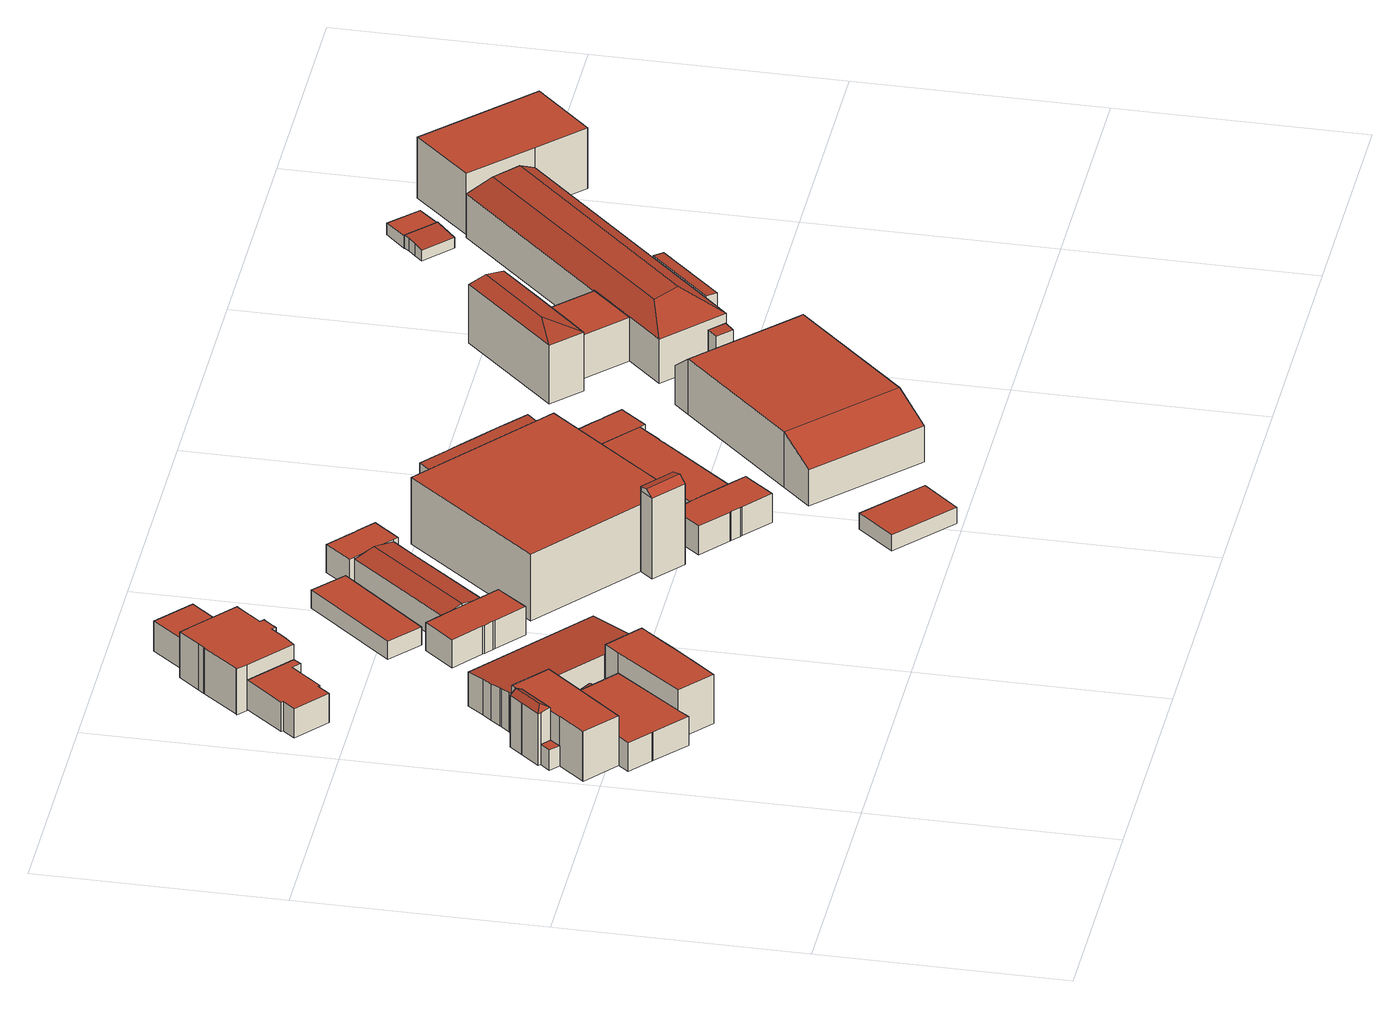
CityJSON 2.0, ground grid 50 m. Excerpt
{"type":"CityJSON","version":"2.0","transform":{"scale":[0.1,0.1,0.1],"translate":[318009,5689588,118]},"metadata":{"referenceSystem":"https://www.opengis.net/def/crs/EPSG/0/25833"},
"CityObjects":{
"building1":{"type":"Building","attributes":{"name":"Universitätsklinikum Leipzig","Gemeindeschluessel":14713000,"Geometrietyp2DReferenz":"3000","function":"31001_3051","roofType":"9999"},"children":["building1-1","building1-2","building1-3"]},
"building1-1":{"type":"BuildingPart","attributes":{"Dachtyp_tdc":"tdcHipAndGableRoof","Dachneigung":33.49,"QualitaetDacherkennung":50,"Geometrietyp2DReferenz":"3000","roofType":"5000","measuredHeight":12.5},"parents":["building1"],"geometry":[{"type":"MultiSurface","lod":"2","boundaries":[[[0,1,2,3]],[[1,4,5,2]],[[4,6,7,5]],[[6,8,7]],[[9,10,11,12,13]],[[10,14,15,11]],[[14,16,17,15]],[[16,0,3,17]],[[10,9,18,19]],[[18,6,4,1,19]],[[1,0,16,14,10,19]],[[3,2,5,7,20,12,11,15,17]],[[18,21,8,6]],[[21,22,20,7,8]],[[9,13,22,21,18]],[[13,12,20,22]]],"semantics":{"surfaces":[{"type":"WallSurface"},{"type":"RoofSurface"},{"type":"GroundSurface"},{"type":"ClosureSurface"}],"values":[0,0,0,0,0,0,0,0,1,1,1,2,0,3,0,3]}}]},
"building1-2":{"type":"BuildingPart","attributes":{"Dachtyp_tdc":"tdcPolyFlatRoof","Dachneigung":0,"QualitaetDacherkennung":36,"Geometrietyp2DReferenz":"3000","roofType":"1000","measuredHeight":4.52},"parents":["building1"],"geometry":[{"type":"MultiSurface","lod":"2","boundaries":[[[23,24,25,26]],[[24,13,12,25]],[[22,13,24,23]],[[26,25,12,20]],[[20,12,13,22]],[[20,22,23,26]]],"semantics":{"surfaces":[{"type":"WallSurface"},{"type":"RoofSurface"},{"type":"GroundSurface"},{"type":"ClosureSurface"}],"values":[0,0,1,2,3,3]}}]},
"building1-3":{"type":"BuildingPart","attributes":{"Dachtyp_tdc":"tdcPolyFlatRoof","Dachneigung":0,"QualitaetDacherkennung":51,"Geometrietyp2DReferenz":"3000","roofType":"1000","measuredHeight":11.09},"parents":["building1"],"geometry":[{"type":"MultiSurface","lod":"2","boundaries":[[[27,28,29,30]],[[28,31,26,29]],[[31,23,26]],[[32,33,34,35]],[[33,36,37,34]],[[36,38,39,37]],[[38,40,41,39]],[[40,42,43,41]],[[42,44,45,43]],[[44,27,30,45]],[[44,42,40,38,36,33,32,8,21,31,28,27]],[[30,29,26,20,7,35,34,37,39,41,43,45]],[[35,7,8,32]],[[22,23,31,21]],[[7,20,22,21,8]],[[22,20,26,23]]],"semantics":{"surfaces":[{"type":"WallSurface"},{"type":"RoofSurface"},{"type":"GroundSurface"},{"type":"ClosureSurface"}],"values":[0,0,0,0,0,0,0,0,0,0,1,2,0,0,3,3]}}]},
"building2":{"type":"Building","attributes":{"name":"Universitätsklinikum Leipzig","Dachtyp_tdc":"tdcPolyFlatRoof","Gemeindeschluessel":14713000,"Dachneigung":0,"QualitaetDacherkennung":16,"Geometrietyp2DReferenz":"3000","function":"31001_3051","roofType":"1000","measuredHeight":6.49},"geometry":[{"type":"MultiSurface","lod":"2","boundaries":[[[46,47,48,49]],[[47,50,51,48]],[[50,52,53,51]],[[52,54,55,53]],[[54,56,57,55]],[[56,58,59,57]],[[58,60,61,59]],[[60,46,49,61]],[[60,58,56,54,52,50,47,46]],[[49,48,51,53,55,57,59,61]]],"semantics":{"surfaces":[{"type":"WallSurface"},{"type":"RoofSurface"},{"type":"GroundSurface"}],"values":[0,0,0,0,0,0,0,0,1,2]}}]},
"building3":{"type":"Building","attributes":{"name":"Universitätsklinikum Leipzig","Gemeindeschluessel":14713000,"Geometrietyp2DReferenz":"3000","function":"31001_3051","roofType":"9999"},"children":["building3-1","building3-2"]},
"building3-1":{"type":"BuildingPart","attributes":{"Dachtyp_tdc":"tdcPolyFlatRoof","Dachneigung":0,"QualitaetDacherkennung":43,"Geometrietyp2DReferenz":"3000","roofType":"1000","measuredHeight":4.56},"parents":["building3"],"geometry":[{"type":"MultiSurface","lod":"2","boundaries":[[[62,63,64,65]],[[63,66,67,64]],[[66,68,69,67]],[[68,70,71,69]],[[70,68,66,63,62]],[[64,67,69,71,65]],[[65,71,70,62]]],"semantics":{"surfaces":[{"type":"WallSurface"},{"type":"RoofSurface"},{"type":"GroundSurface"},{"type":"ClosureSurface"}],"values":[0,0,0,0,1,2,3]}}]},
"building3-2":{"type":"BuildingPart","attributes":{"Dachtyp_tdc":"tdcPolyFlatRoof","Dachneigung":0,"QualitaetDacherkennung":46,"Geometrietyp2DReferenz":"3000","roofType":"1000","measuredHeight":10.83},"parents":["building3"],"geometry":[{"type":"MultiSurface","lod":"2","boundaries":[[[72,73,74,75]],[[73,76,77,74]],[[76,78,79,77]],[[78,80,65,79]],[[80,62,65]],[[81,71,70]],[[81,82,83,71]],[[82,84,61,83]],[[84,85,59,61]],[[85,86,87,59]],[[86,72,75,87]],[[86,85,84,82,81,80,78,76,73,72]],[[75,74,77,79,65,71,83,61,59,87]],[[70,62,80,81]],[[70,71,65,62]]],"semantics":{"surfaces":[{"type":"WallSurface"},{"type":"RoofSurface"},{"type":"GroundSurface"},{"type":"ClosureSurface"}],"values":[0,0,0,0,0,0,0,0,0,0,0,1,2,0,3]}}]},
"building4":{"type":"Building","attributes":{"name":"Universitätsklinikum Leipzig","Dachtyp_tdc":"tdcPolyFlatRoof","Gemeindeschluessel":14713000,"Dachneigung":0,"QualitaetDacherkennung":76,"Geometrietyp2DReferenz":"3000","function":"31001_3051","roofType":"1000","measuredHeight":6.5},"geometry":[{"type":"MultiSurface","lod":"2","boundaries":[[[88,89,90,91]],[[89,92,93,90]],[[92,94,95,93]],[[94,96,97,95]],[[96,98,99,97]],[[98,100,101,99]],[[100,102,103,101]],[[102,104,105,103]],[[104,106,107,105]],[[106,88,91,107]],[[106,104,102,100,98,96,94,92,89,88]],[[91,90,93,95,97,99,101,103,105,107]]],"semantics":{"surfaces":[{"type":"WallSurface"},{"type":"RoofSurface"},{"type":"GroundSurface"}],"values":[0,0,0,0,0,0,0,0,0,0,1,2]}}]},
"building5":{"type":"Building","attributes":{"name":"Universitätsklinikum Leipzig","Gemeindeschluessel":14713000,"Geometrietyp2DReferenz":"3000","function":"31001_3051","roofType":"9999"},"children":["building5-1","building5-2"]},
"building5-1":{"type":"BuildingPart","attributes":{"Dachtyp_tdc":"tdcPolyFlatRoof","Dachneigung":5.82,"QualitaetDacherkennung":86,"Geometrietyp2DReferenz":"3000","roofType":"2100","measuredHeight":8.89},"parents":["building5"],"geometry":[{"type":"MultiSurface","lod":"2","boundaries":[[[108,109,110,111]],[[108,112,113,109]],[[112,114,115,113]],[[114,116,117,115]],[[116,118,119,117]],[[118,120,121,119]],[[120,122,123,121]],[[122,124,125,123]],[[124,126,127,125]],[[126,128,129,127]],[[128,130,131,129]],[[130,132,133,131]],[[132,134,135,133]],[[134,136,137,138,135]],[[134,132,130,128,126,124,122,120,118,116,114,112,108,136]],[[138,109,113,115,117,119,121,123,125,127,129,131,133,135]],[[108,111,139,137,136]],[[110,109,138,137]],[[110,137,139,111]]],"semantics":{"surfaces":[{"type":"WallSurface"},{"type":"RoofSurface"},{"type":"GroundSurface"},{"type":"ClosureSurface"}],"values":[0,0,0,0,0,0,0,0,0,0,0,0,0,0,1,2,0,3,3]}}]},
"building5-2":{"type":"BuildingPart","attributes":{"Dachtyp_tdc":"tdcGableRoof","Dachneigung":11.1,"QualitaetDacherkennung":5,"Geometrietyp2DReferenz":"3000","roofType":"3100","measuredHeight":3.99},"parents":["building5"],"geometry":[{"type":"MultiSurface","lod":"2","boundaries":[[[140,141,142,135]],[[141,143,144,142]],[[143,110,109,144]],[[137,140,135,138]],[[141,140,137,139,145]],[[111,146,145,139]],[[143,146,111,110]],[[141,145,146,143]],[[135,142,144,109,138]],[[138,109,110,137]],[[110,111,139,137]]],"semantics":{"surfaces":[{"type":"WallSurface"},{"type":"RoofSurface"},{"type":"GroundSurface"},{"type":"ClosureSurface"}],"values":[0,0,0,0,1,1,0,0,2,3,3]}}]},
"building6":{"type":"Building","attributes":{"name":"Universitätsklinikum Leipzig","Gemeindeschluessel":14713000,"Geometrietyp2DReferenz":"3000","function":"31001_3051","roofType":"9999"},"children":["building6-1","building6-2"]},
"building6-1":{"type":"BuildingPart","attributes":{"Dachtyp_tdc":"tdcPolyFlatRoof","Dachneigung":0,"QualitaetDacherkennung":72,"Geometrietyp2DReferenz":"3000","roofType":"1000","measuredHeight":10.17},"parents":["building6"],"geometry":[{"type":"MultiSurface","lod":"2","boundaries":[[[147,148,149,150,151]],[[148,152,153,149]],[[152,154,155,153]],[[154,156,157,155]],[[156,158,159,157]],[[158,160,161,159]],[[160,162,163,161]],[[162,164,165,163]],[[164,166,167,165]],[[166,168,169,167]],[[168,170,171,169]],[[170,172,173,171]],[[172,174,175,173]],[[174,176,177,175]],[[176,178,179,177]],[[178,180,181,179]],[[180,182,183,181]],[[182,184,185,183]],[[184,186,187,185]],[[186,188,187]],[[186,184,182,180,178,176,174,172,170,168,166,164,162,160,158,156,154,152,148,147]],[[150,149,153,155,157,159,161,163,165,167,169,171,173,175,177,179,181,183,185,187]],[[151,188,186,147]],[[151,150,187,188]]],"semantics":{"surfaces":[{"type":"WallSurface"},{"type":"RoofSurface"},{"type":"GroundSurface"},{"type":"ClosureSurface"}],"values":[0,0,0,0,0,0,0,0,0,0,0,0,0,0,0,0,0,0,0,0,1,2,0,3]}}]},
"building6-2":{"type":"BuildingPart","attributes":{"Dachtyp_tdc":"tdcPolyFlatRoof","Dachneigung":0,"QualitaetDacherkennung":75,"Geometrietyp2DReferenz":"3000","roofType":"1000","measuredHeight":6.71},"parents":["building6"],"geometry":[{"type":"MultiSurface","lod":"2","boundaries":[[[188,189,190,187]],[[189,191,192,190]],[[191,193,194,192]],[[193,195,196,194]],[[195,197,198,196]],[[197,151,150,198]],[[151,197,195,193,191,189,188,197]],[[187,190,192,194,196,198,150,198]],[[187,198,197,188]]],"semantics":{"surfaces":[{"type":"WallSurface"},{"type":"RoofSurface"},{"type":"GroundSurface"},{"type":"ClosureSurface"}],"values":[0,0,0,0,0,0,1,2,3]}}]},
"building7":{"type":"Building","attributes":{"name":"Universitätsklinikum Leipzig","Dachtyp_tdc":"tdcPolyFlatRoof","Gemeindeschluessel":14713000,"Dachneigung":0,"QualitaetDacherkennung":86,"Geometrietyp2DReferenz":"3000","function":"31001_3051","roofType":"1000","measuredHeight":4.03},"geometry":[{"type":"MultiSurface","lod":"2","boundaries":[[[199,200,201,202]],[[200,203,204,201]],[[203,205,206,204]],[[205,199,202,206]],[[205,203,200,199]],[[202,201,204,206]]],"semantics":{"surfaces":[{"type":"WallSurface"},{"type":"RoofSurface"},{"type":"GroundSurface"}],"values":[0,0,0,0,1,2]}}]},
"building8":{"type":"Building","attributes":{"name":"Universitätsklinikum Leipzig","Gemeindeschluessel":14713000,"Geometrietyp2DReferenz":"3000","function":"31001_3051","roofType":"9999"},"children":["building8-1","building8-2","building8-3"]},
"building8-1":{"type":"BuildingPart","attributes":{"Dachtyp_tdc":"tdcPolyFlatRoof","Dachneigung":0,"QualitaetDacherkennung":81,"Geometrietyp2DReferenz":"3000","roofType":"1000","measuredHeight":6.36},"parents":["building8"],"geometry":[{"type":"MultiSurface","lod":"2","boundaries":[[[207,208,209,210]],[[208,211,209]],[[212,213,214,215,216]],[[213,217,218,214]],[[217,219,220,218]],[[219,221,222,220]],[[221,223,224,222]],[[223,225,226,224]],[[225,227,228,226]],[[227,229,230,228]],[[229,207,210,230]],[[229,227,225,223,221,219,217,213,212,231,232,233,208,207]],[[210,209,234,215,214,218,220,222,224,226,228,230]],[[233,211,208]],[[216,231,212]],[[215,234,232,231,216]],[[234,209,211,233,232]]],"semantics":{"surfaces":[{"type":"WallSurface"},{"type":"RoofSurface"},{"type":"GroundSurface"},{"type":"ClosureSurface"}],"values":[0,0,0,0,0,0,0,0,0,0,0,1,2,0,0,3,3]}}]},
"building8-2":{"type":"BuildingPart","attributes":{"Dachtyp_tdc":"tdcPolyFlatRoof","Dachneigung":0,"QualitaetDacherkennung":79,"Geometrietyp2DReferenz":"3000","roofType":"1000","measuredHeight":6.38},"parents":["building8"],"geometry":[{"type":"MultiSurface","lod":"2","boundaries":[[[235,236,237,238]],[[236,239,237]],[[240,241,242]],[[240,243,244,241]],[[243,245,246,244]],[[245,247,248,246]],[[247,249,250,248]],[[249,251,252,250]],[[251,253,254,252]],[[253,255,256,254]],[[255,235,238,256]],[[255,253,251,249,247,245,243,240,257,258,259,236,235]],[[238,237,260,241,244,246,248,250,252,254,256]],[[259,239,236]],[[242,257,240]],[[241,260,258,257,242]],[[260,237,239,259,258]]],"semantics":{"surfaces":[{"type":"WallSurface"},{"type":"RoofSurface"},{"type":"GroundSurface"},{"type":"ClosureSurface"}],"values":[0,0,0,0,0,0,0,0,0,0,0,1,2,0,0,3,3]}}]},
"building8-3":{"type":"BuildingPart","attributes":{"Dachtyp_tdc":"tdcGableRoof","Dachneigung":10.14,"QualitaetDacherkennung":79,"Geometrietyp2DReferenz":"3000","roofType":"3100","measuredHeight":6.83},"parents":["building8"],"geometry":[{"type":"MultiSurface","lod":"2","boundaries":[[[239,261,262,237]],[[261,263,264,262]],[[263,265,214,264]],[[265,216,215,214]],[[211,242,241,209]],[[266,231,216,265,263,261,239,259,267]],[[267,257,242,211,233,266]],[[260,237,262,264,214,215,234,209,241]],[[258,257,267]],[[260,241,242,257,258]],[[259,258,267]],[[260,258,259,239,237]],[[232,231,266]],[[234,215,216,231,232]],[[233,232,266]],[[234,232,233,211,209]]],"semantics":{"surfaces":[{"type":"WallSurface"},{"type":"RoofSurface"},{"type":"GroundSurface"},{"type":"ClosureSurface"}],"values":[0,0,0,0,0,1,1,2,0,3,0,3,0,3,0,3]}}]},
"building9":{"type":"Building","attributes":{"name":"Universitätsklinikum Leipzig","Dachtyp_tdc":"tdcPolyFlatRoof","Gemeindeschluessel":14713000,"Dachneigung":0,"QualitaetDacherkennung":69,"Geometrietyp2DReferenz":"3000","function":"31001_3051","roofType":"1000","measuredHeight":3.64},"geometry":[{"type":"MultiSurface","lod":"2","boundaries":[[[268,269,270,271]],[[269,272,273,270]],[[272,274,275,273]],[[274,268,271,275]],[[274,272,269,268]],[[271,270,273,275]]],"semantics":{"surfaces":[{"type":"WallSurface"},{"type":"RoofSurface"},{"type":"GroundSurface"}],"values":[0,0,0,0,1,2]}}]},
"building10":{"type":"Building","attributes":{"name":"Universitätsklinikum Leipzig","Gemeindeschluessel":14713000,"Geometrietyp2DReferenz":"3000","function":"31001_3051","roofType":"9999"},"children":["building10-1","building10-2","building10-3","building10-4","building10-5","building10-6"]},
"building10-1":{"type":"BuildingPart","attributes":{"Dachtyp_tdc":"tdcPolyFlatRoof","Dachneigung":3.27,"QualitaetDacherkennung":38,"Geometrietyp2DReferenz":"3000","roofType":"2100","measuredHeight":15.02},"parents":["building10"],"geometry":[{"type":"MultiSurface","lod":"2","boundaries":[[[276,277,278,279]],[[277,280,281,282,278]],[[283,284,285,286,287]],[[284,288,285]],[[289,290,291]],[[289,292,293,290]],[[292,294,295,293]],[[276,279,296,297]],[[297,294,292,289,284,283,280,277,276]],[[279,278,282,286,285,290,293,295,296]],[[287,281,280,283]],[[287,286,282,281]],[[291,288,284,289]],[[291,290,285,288]],[[297,296,295,294]]],"semantics":{"surfaces":[{"type":"WallSurface"},{"type":"RoofSurface"},{"type":"GroundSurface"},{"type":"ClosureSurface"}],"values":[0,0,0,0,0,0,0,0,1,2,0,3,0,3,3]}}]},
"building10-2":{"type":"BuildingPart","attributes":{"Dachtyp_tdc":"tdcGableRoof","Dachneigung":21.89,"QualitaetDacherkennung":46,"Geometrietyp2DReferenz":"3000","roofType":"3100","measuredHeight":3.73},"parents":["building10"],"geometry":[{"type":"MultiSurface","lod":"2","boundaries":[[[298,299,300,301]],[[299,302,303,300]],[[302,304,305,303]],[[302,299,306]],[[298,304,307]],[[299,298,307,306]],[[304,302,306,307]],[[301,300,303,305]],[[301,305,304,298]]],"semantics":{"surfaces":[{"type":"WallSurface"},{"type":"RoofSurface"},{"type":"GroundSurface"},{"type":"ClosureSurface"}],"values":[0,0,0,0,0,1,1,2,3]}}]},
"building10-3":{"type":"BuildingPart","attributes":{"Dachtyp_tdc":"tdcPolyFlatRoof","Dachneigung":0,"QualitaetDacherkennung":53,"Geometrietyp2DReferenz":"3000","roofType":"1000","measuredHeight":3.96},"parents":["building10"],"geometry":[{"type":"MultiSurface","lod":"2","boundaries":[[[281,308,278,282]],[[308,309,310,278]],[[309,311,312,310]],[[311,287,286,312]],[[287,311,309,308,281]],[[282,278,310,312,286]],[[282,286,287,281]]],"semantics":{"surfaces":[{"type":"WallSurface"},{"type":"RoofSurface"},{"type":"GroundSurface"},{"type":"ClosureSurface"}],"values":[0,0,0,0,1,2,3]}}]},
"building10-4":{"type":"BuildingPart","attributes":{"Dachtyp_tdc":"tdcGableRoof","Dachneigung":40.7,"QualitaetDacherkennung":9,"Geometrietyp2DReferenz":"3000","roofType":"3100","measuredHeight":19.32},"parents":["building10"],"geometry":[{"type":"MultiSurface","lod":"2","boundaries":[[[313,314,315,316,317]],[[318,319,320,321,322]],[[319,313,317,320]],[[319,323,324,313]],[[325,324,323,326]],[[318,326,323,319]],[[314,325,326,318]],[[313,324,325,314]],[[317,316,321,320]],[[322,315,314,318]],[[322,321,316,315]]],"semantics":{"surfaces":[{"type":"WallSurface"},{"type":"RoofSurface"},{"type":"GroundSurface"},{"type":"ClosureSurface"}],"values":[0,0,0,1,1,0,0,0,2,0,3]}}]},
"building10-5":{"type":"BuildingPart","attributes":{"Dachtyp_tdc":"tdcPolyFlatRoof","Dachneigung":0,"QualitaetDacherkennung":50,"Geometrietyp2DReferenz":"3000","roofType":"1000","measuredHeight":4},"parents":["building10"],"geometry":[{"type":"MultiSurface","lod":"2","boundaries":[[[288,327,328,285]],[[327,329,330,328]],[[329,291,290,330]],[[291,329,327,288]],[[285,328,330,290]],[[285,290,291,288]]],"semantics":{"surfaces":[{"type":"WallSurface"},{"type":"RoofSurface"},{"type":"GroundSurface"},{"type":"ClosureSurface"}],"values":[0,0,0,1,2,3]}}]},
"building10-6":{"type":"BuildingPart","attributes":{"Dachtyp_tdc":"tdcPolyFlatRoof","Dachneigung":0,"QualitaetDacherkennung":90,"Geometrietyp2DReferenz":"3000","roofType":"1000","measuredHeight":14.86},"parents":["building10"],"geometry":[{"type":"MultiSurface","lod":"2","boundaries":[[[331,305,304]],[[331,322,321,305]],[[315,332,333,316]],[[332,334,335,333]],[[334,297,296,335]],[[294,336,337,295]],[[336,338,301,337]],[[338,298,301]],[[338,336,294,297,334,332,315,322,331]],[[305,321,316,333,335,296,295,337,301]],[[316,321,322,315]],[[295,296,297,294]],[[304,298,338,331]],[[304,305,301,298]]],"semantics":{"surfaces":[{"type":"WallSurface"},{"type":"RoofSurface"},{"type":"GroundSurface"},{"type":"ClosureSurface"}],"values":[0,0,0,0,0,0,0,0,1,2,3,3,0,3]}}]},
"building11":{"type":"Building","attributes":{"name":"Universitätsklinikum Leipzig","Gemeindeschluessel":14713000,"Geometrietyp2DReferenz":"3000","function":"31001_3051","roofType":"9999"},"children":["building11-1","building11-2","building11-3"]},
"building11-1":{"type":"BuildingPart","attributes":{"Dachtyp_tdc":"tdcPolyFlatRoof","Dachneigung":0,"QualitaetDacherkennung":72,"Geometrietyp2DReferenz":"3000","roofType":"1000","measuredHeight":6.36},"parents":["building11"],"geometry":[{"type":"MultiSurface","lod":"2","boundaries":[[[339,340,341,342]],[[340,343,344,341]],[[343,345,346,344]],[[345,347,348,346]],[[347,349,350,348]],[[351,352,353,354]],[[351,355,356,352]],[[355,357,358,356]],[[357,359,360,358]],[[359,361,362,360]],[[361,363,364,362]],[[363,361,359,357,355,351,354,349,347,345,343,340,339]],[[342,341,344,346,348,350,353,352,356,358,360,362,364]],[[354,353,350,349]],[[339,342,364,363]]],"semantics":{"surfaces":[{"type":"WallSurface"},{"type":"RoofSurface"},{"type":"GroundSurface"},{"type":"ClosureSurface"}],"values":[0,0,0,0,0,0,0,0,0,0,0,1,2,3,3]}}]},
"building11-2":{"type":"BuildingPart","attributes":{"Dachtyp_tdc":"tdcPolyFlatRoof","Dachneigung":0,"QualitaetDacherkennung":80,"Geometrietyp2DReferenz":"3000","roofType":"1000","measuredHeight":6.36},"parents":["building11"],"geometry":[{"type":"MultiSurface","lod":"2","boundaries":[[[349,365,366,350]],[[365,367,368,366]],[[367,369,370,368]],[[369,371,372,370]],[[371,373,374,372]],[[373,375,376,374]],[[375,377,378,376]],[[377,379,380,378]],[[379,381,382,380]],[[381,354,353,382]],[[354,381,379,377,375,373,371,369,367,365,349]],[[350,366,368,370,372,374,376,378,380,382,353]],[[350,353,354,349]]],"semantics":{"surfaces":[{"type":"WallSurface"},{"type":"RoofSurface"},{"type":"GroundSurface"},{"type":"ClosureSurface"}],"values":[0,0,0,0,0,0,0,0,0,0,1,2,3]}}]},
"building11-3":{"type":"BuildingPart","attributes":{"Dachtyp_tdc":"tdcPolyFlatRoof","Dachneigung":0,"QualitaetDacherkennung":78,"Geometrietyp2DReferenz":"3000","roofType":"1000","measuredHeight":6.36},"parents":["building11"],"geometry":[{"type":"MultiSurface","lod":"2","boundaries":[[[383,384,385,386]],[[384,387,388,385]],[[387,389,390,388]],[[389,391,392,390]],[[391,393,394,392]],[[393,339,342,394]],[[363,395,396,364]],[[395,383,386,396]],[[395,363,339,393,391,389,387,384,383]],[[386,385,388,390,392,394,342,364,396]],[[339,363,364,342]]],"semantics":{"surfaces":[{"type":"WallSurface"},{"type":"RoofSurface"},{"type":"GroundSurface"},{"type":"ClosureSurface"}],"values":[0,0,0,0,0,0,0,0,1,2,3]}}]},
"building12":{"type":"Building","attributes":{"name":"Universitätsklinikum Leipzig","Gemeindeschluessel":14713000,"Geometrietyp2DReferenz":"3000","function":"31001_3051","roofType":"9999"},"children":["building12-1","building12-2"]},
"building12-1":{"type":"BuildingPart","attributes":{"Dachtyp_tdc":"tdcPolyFlatRoof","Dachneigung":4.04,"QualitaetDacherkennung":45,"Geometrietyp2DReferenz":"3000","roofType":"2100","measuredHeight":11.76},"parents":["building12"],"geometry":[{"type":"MultiSurface","lod":"2","boundaries":[[[397,398,399,400,401]],[[398,402,403,399]],[[402,404,405,403]],[[404,406,405]],[[404,402,398,397]],[[400,399,403,405]],[[401,406,404,397]],[[401,400,405,406]]],"semantics":{"surfaces":[{"type":"WallSurface"},{"type":"RoofSurface"},{"type":"GroundSurface"},{"type":"ClosureSurface"}],"values":[0,0,0,0,1,2,0,3]}}]},
"building12-2":{"type":"BuildingPart","attributes":{"Dachtyp_tdc":"tdcCutGableRoof","Dachneigung":0.02,"QualitaetDacherkennung":48,"Geometrietyp2DReferenz":"3000","roofType":"9999","measuredHeight":12.41},"parents":["building12"],"geometry":[{"type":"MultiSurface","lod":"2","boundaries":[[[407,408,409,410]],[[408,411,412,409]],[[411,413,414,412]],[[413,415,416,414]],[[415,401,400,416]],[[406,417,418,405]],[[417,419,420,418]],[[419,421,422,420]],[[421,407,410,422]],[[411,408,407,421]],[[419,417,406,401,415,413]],[[421,419,413,411]],[[410,409,412,414,416,400,405,418,420,422]],[[406,405,400,401]]],"semantics":{"surfaces":[{"type":"WallSurface"},{"type":"RoofSurface"},{"type":"GroundSurface"},{"type":"ClosureSurface"}],"values":[0,0,0,0,0,0,0,0,0,1,1,1,2,3]}}]},
"building13":{"type":"Building","attributes":{"name":"Universitätsklinikum Leipzig","Dachtyp_tdc":"tdcFreeFormRoof","Gemeindeschluessel":14713000,"Dachneigung":10.23,"QualitaetDacherkennung":47,"Geometrietyp2DReferenz":"3000","function":"31001_3051","roofType":"5000","measuredHeight":13.76},"geometry":[{"type":"MultiSurface","lod":"2","boundaries":[[[423,424,425,426]],[[424,427,428,425]],[[427,429,430,428]],[[429,431,432,430]],[[431,433,434,432]],[[433,423,426,434]],[[424,435,436,427]],[[433,431,437,436,435,423]],[[436,437,429,427]],[[424,423,435]],[[431,429,437]],[[426,425,428,430,432,434]]],"semantics":{"surfaces":[{"type":"WallSurface"},{"type":"RoofSurface"},{"type":"GroundSurface"}],"values":[0,0,0,0,0,0,1,1,1,0,0,2]}}]},
"building14":{"type":"Building","attributes":{"name":"Universitätsklinikum Leipzig","Gemeindeschluessel":14713000,"Geometrietyp2DReferenz":"3000","function":"31001_3051","roofType":"9999"},"children":["building14-1","building14-2","building14-3"]},
"building14-1":{"type":"BuildingPart","attributes":{"Dachtyp_tdc":"tdcCutTentRoof","Dachneigung":29.5,"QualitaetDacherkennung":24,"Geometrietyp2DReferenz":"3000","roofType":"9999","measuredHeight":12.8},"parents":["building14"],"geometry":[{"type":"MultiSurface","lod":"2","boundaries":[[[438,439,440,441]],[[442,443,444,445]],[[443,446,447,444]],[[446,448,449,447]],[[448,450,449]],[[451,452,453,454,455]],[[452,456,457,453]],[[456,458,459,457]],[[458,438,441,459]],[[443,442,439,438,458,460,461]],[[446,443,461,462]],[[456,452,451,448,446,462,463]],[[458,456,463,460]],[[463,462,461,460]],[[441,440,445,444,447,449,454,453,457,459]],[[445,440,439,442]],[[451,455,450,448]],[[455,454,449,450]]],"semantics":{"surfaces":[{"type":"WallSurface"},{"type":"RoofSurface"},{"type":"GroundSurface"},{"type":"ClosureSurface"}],"values":[0,0,0,0,0,0,0,0,0,1,1,1,1,1,2,3,0,3]}}]},
"building14-2":{"type":"BuildingPart","attributes":{"Dachtyp_tdc":"tdcPolyFlatRoof","Dachneigung":0,"QualitaetDacherkennung":79,"Geometrietyp2DReferenz":"3000","roofType":"1000","measuredHeight":9.76},"parents":["building14"],"geometry":[{"type":"MultiSurface","lod":"2","boundaries":[[[464,465,434,426]],[[465,452,453,434]],[[452,455,454,453]],[[450,464,426,449]],[[450,455,452,465,464]],[[426,434,453,454,449]],[[449,454,455,450]]],"semantics":{"surfaces":[{"type":"WallSurface"},{"type":"RoofSurface"},{"type":"GroundSurface"},{"type":"ClosureSurface"}],"values":[0,0,0,0,1,2,3]}}]},
"building14-3":{"type":"BuildingPart","attributes":{"Dachtyp_tdc":"tdcPolyFlatRoof","Dachneigung":5.72,"QualitaetDacherkennung":57,"Geometrietyp2DReferenz":"3000","roofType":"2100","measuredHeight":10.31},"parents":["building14"],"geometry":[{"type":"MultiSurface","lod":"2","boundaries":[[[466,467,468,440,439]],[[467,469,470,468]],[[469,471,442,445,470]],[[471,469,467,466]],[[440,468,470,445]],[[439,442,471,466]],[[439,440,445,442]]],"semantics":{"surfaces":[{"type":"WallSurface"},{"type":"RoofSurface"},{"type":"GroundSurface"},{"type":"ClosureSurface"}],"values":[0,0,0,1,2,0,3]}}]},
"building15":{"type":"Building","attributes":{"name":"Universitätsklinikum Leipzig","Dachtyp_tdc":"tdcPolyFlatRoof","Gemeindeschluessel":14713000,"Dachneigung":5.13,"QualitaetDacherkennung":52,"Geometrietyp2DReferenz":"3000","function":"31001_3051","roofType":"2100","measuredHeight":2.94},"geometry":[{"type":"MultiSurface","lod":"2","boundaries":[[[472,473,474,475]],[[473,476,477,474]],[[476,478,479,477]],[[478,480,481,479]],[[480,482,483,481]],[[482,472,475,483]],[[482,480,478,476,473,472]],[[475,474,477,479,481,483]]],"semantics":{"surfaces":[{"type":"WallSurface"},{"type":"RoofSurface"},{"type":"GroundSurface"}],"values":[0,0,0,0,0,0,1,2]}}]},
"building16":{"type":"Building","attributes":{"name":"Universitätsklinikum Leipzig","Dachtyp_tdc":"tdcPolyFlatRoof","Gemeindeschluessel":14713000,"Dachneigung":2.63,"QualitaetDacherkennung":49,"Geometrietyp2DReferenz":"3000","function":"31001_3051","roofType":"2100","measuredHeight":2.88},"geometry":[{"type":"MultiSurface","lod":"2","boundaries":[[[484,485,486,487]],[[485,488,489,486]],[[488,490,491,489]],[[490,484,487,491]],[[490,488,485,484]],[[487,486,489,491]]],"semantics":{"surfaces":[{"type":"WallSurface"},{"type":"RoofSurface"},{"type":"GroundSurface"}],"values":[0,0,0,0,1,2]}}]},
"building17":{"type":"Building","attributes":{"name":"Universitätsklinikum Leipzig","Dachtyp_tdc":"tdcPolyFlatRoof","Gemeindeschluessel":14713000,"Dachneigung":0,"QualitaetDacherkennung":62,"Geometrietyp2DReferenz":"3000","function":"31001_3051","roofType":"1000","measuredHeight":13.55},"geometry":[{"type":"MultiSurface","lod":"2","boundaries":[[[492,493,494,495]],[[493,496,497,494]],[[496,498,499,497]],[[498,500,501,499]],[[500,492,495,501]],[[500,498,496,493,492]],[[495,494,497,499,501]]],"semantics":{"surfaces":[{"type":"WallSurface"},{"type":"RoofSurface"},{"type":"GroundSurface"}],"values":[0,0,0,0,0,1,2]}}]}
},
"vertices":[
[95,691,128],[107,682,138],[107,682,13],[95,691,13],[112,678,134],[112,678,13],[118,673,130],[118,673,13],[118,673,124],[46,623,128],[42,627,128],[42,627,13],[46,623,13],[46,623,58],[71,663,128],[71,663,13],[74,665,128],[74,665,13],[64,608,130],[63,628,138],[64,608,13],[64,608,124],[64,608,58],
[47,587,58],[29,603,58],[29,603,13],[47,587,13],
[3,533,124],[4,535,124],[4,535,13],[3,533,13],[47,587,124],[120,676,124],[130,688,124],[130,688,13],[120,676,13],[136,696,124],[136,696,13],[139,693,124],[139,693,13],[205,638,124],[205,638,13],[180,608,124],[180,608,13],[69,478,124],[69,478,13],
[162,362,78],[97,417,78],[97,417,14],[162,362,14],[95,419,78],[95,419,14],[51,456,78],[51,456,14],[69,478,78],[69,478,14],[180,608,78],[180,608,14],[286,520,78],[286,520,14],[180,385,78],[180,385,14],
[326,427,60],[340,414,60],[340,414,14],[326,427,14],[343,412,60],[343,412,14],[309,370,60],[309,370,14],[291,384,60],[291,384,14],
[375,497,123],[380,493,123],[380,493,14],[375,497,14],[367,477,123],[367,477,14],[352,459,123],[352,459,14],[326,427,123],[291,384,123],[246,330,123],[246,330,14],[180,385,123],[286,520,123],[310,550,123],[310,550,14],
[75,1121,75],[72,1124,75],[72,1124,10],[75,1121,10],[136,1202,75],[136,1202,10],[223,1129,75],[223,1129,10],[212,1114,75],[212,1114,10],[196,1127,75],[196,1127,10],[144,1064,75],[144,1064,10],[140,1067,75],[140,1067,10],[120,1042,75],[120,1042,10],[54,1096,75],[54,1096,10],
[205,638,101],[205,638,12],[205,638,25],[205,638,33],[139,693,101],[139,693,12],[147,702,100],[147,702,12],[162,720,97],[162,720,12],[164,723,97],[164,723,12],[180,743,94],[180,743,12],[196,762,92],[196,762,12],[222,795,88],[222,795,12],[458,601,88],[458,601,12],[386,511,99],[386,511,12],[384,509,100],[384,509,12],[375,497,101],[375,497,12],[310,550,101],[310,550,12],[310,551,101],[310,551,25],[310,551,12],[282,574,52],
[310,550,25],[286,520,25],[286,520,12],[180,608,25],[180,608,12],[257,543,52],[180,608,32],
[332,1258,109],[330,1256,109],[330,1256,7],[332,1258,7],[332,1258,74],[290,1207,109],[290,1207,7],[297,1200,109],[297,1200,7],[294,1197,109],[294,1197,7],[292,1194,109],[292,1194,7],[280,1180,109],[280,1180,7],[277,1176,109],[277,1176,7],[275,1173,109],[275,1173,7],[268,1180,109],[268,1180,7],[245,1152,109],[245,1152,7],[223,1129,109],[223,1129,7],[136,1202,109],[136,1202,7],[118,1218,109],[118,1218,7],[120,1220,109],[120,1220,7],[178,1291,109],[178,1291,7],[180,1293,109],[180,1293,7],[190,1305,109],[190,1305,7],[225,1348,109],[225,1348,7],[242,1334,109],[242,1334,7],[242,1334,74],
[307,1413,74],[307,1413,7],[379,1352,74],[379,1352,7],[326,1288,74],[326,1288,7],[343,1274,74],[343,1274,7],[331,1260,74],[331,1260,7],
[357,975,49],[507,1150,49],[507,1150,9],[357,975,9],[569,1096,49],[569,1096,9],[419,922,49],[419,922,9],
[401,911,72],[434,884,72],[434,884,9],[401,911,9],[434,884,68],[507,824,72],[508,824,72],[508,824,9],[507,824,9],[507,824,68],[540,798,72],[540,798,9],[490,736,72],[490,736,9],[432,784,72],[432,784,9],[429,787,72],[429,787,9],[412,800,72],[412,800,9],[409,803,72],[409,803,9],[351,850,72],[351,850,9],[491,838,72],[471,854,72],[451,870,72],[471,854,9],
[682,1017,72],[673,1024,72],[673,1024,9],[682,1017,9],[673,1024,68],[599,1085,72],[599,1085,9],[599,1085,68],[590,1092,72],[590,1092,9],[633,1145,72],[633,1145,9],[667,1117,72],[667,1117,9],[670,1114,72],[670,1114,9],[688,1099,72],[688,1099,9],[692,1097,72],[692,1097,9],[725,1069,72],[725,1069,9],[617,1070,72],[636,1054,72],[655,1039,72],[636,1054,9],
[661,1010,68],[661,1010,9],[640,985,68],[640,985,9],[508,824,68],[471,854,77],[636,1054,77],
[884,111,59],[948,185,59],[948,185,23],[884,111,23],[1066,82,59],[1066,82,23],[1002,9,59],[1002,9,23],
[810,1000,160],[848,969,160],[848,969,9],[810,1000,9],[848,968,160],[848,968,49],[848,968,9],[887,937,160],[937,896,160],[937,896,9],[887,937,9],[887,937,49],[937,896,49],[971,868,160],[971,868,9],[971,868,49],[1014,832,160],[1014,832,9],[998,813,158],[998,813,9],[794,980,9],[794,980,158],
[872,592,43],[934,542,43],[934,542,9],[872,592,9],[921,525,42],[921,525,9],[859,576,42],[859,576,9],[928,534,47],[866,584,47],
[848,969,49],[862,985,49],[862,985,9],[901,954,49],[901,954,9],
[726,539,189],[748,565,189],[748,565,158],[748,565,9],[726,539,9],[809,515,189],[787,488,189],[787,488,9],[809,515,9],[809,515,158],[797,500,203],[735,551,203],[748,565,199],[809,515,199],
[950,913,49],[950,913,9],[985,884,49],[985,884,9],
[859,576,158],[539,736,158],[539,736,9],[761,1007,158],[761,1007,9],[1031,786,158],[1031,786,9],[872,592,158],
[1138,641,77],[1126,627,77],[1126,627,13],[1138,641,13],[1104,600,77],[1104,600,13],[1099,595,77],[1099,595,13],[1093,587,77],[1093,587,13],[973,441,77],[973,441,13],[921,525,77],[921,525,13],[901,501,13],[901,501,77],[934,542,77],[934,542,13],[1007,630,77],[1007,630,13],[1015,641,77],[1015,641,13],[1065,701,77],[1065,701,13],[1055,710,77],[1055,710,13],
[1006,414,77],[1006,414,13],[956,353,77],[956,353,13],[900,400,77],[900,400,13],[897,402,77],[897,402,13],[880,417,77],[880,417,13],[877,419,77],[877,419,13],[819,468,77],[819,468,13],[868,528,77],[868,528,13],[900,500,77],[900,500,13],
[1132,735,77],[1136,732,77],[1136,732,13],[1132,735,13],[1154,716,77],[1154,716,13],[1158,714,77],[1158,714,13],[1191,686,77],[1191,686,13],[1148,633,77],[1148,633,13],[1098,762,77],[1098,762,13],
[1390,543,132],[1407,562,134],[1407,562,16],[1390,543,16],[1390,543,103],[1436,534,134],[1436,534,16],[1418,516,132],[1418,516,16],[1418,516,103],
[1212,111,96],[1020,296,96],[1020,296,16],[1212,111,16],[1075,353,140],[1075,353,16],[1291,578,140],[1291,578,16],[1321,609,103],[1321,609,16],[1513,425,103],[1513,425,16],[1483,394,140],[1483,394,16],[1267,169,140],[1267,169,16],
[1374,814,137],[1349,789,137],[1349,789,7],[1374,814,7],[1292,844,137],[1292,844,7],[1473,1033,137],[1473,1033,7],[1532,977,137],[1532,977,7],[1454,896,137],[1454,896,7],[1351,790,137],[1375,874,145],[1502,1005,145],
[1679,720,105],[1679,719,105],[1679,719,7],[1679,720,7],[1559,595,105],[1512,547,106],[1512,547,7],[1559,595,7],[1401,654,105],[1401,654,7],[1468,724,105],[1468,724,7],[1468,724,104],[1547,807,105],[1546,807,104],[1546,807,7],[1547,807,7],[1547,807,104],[1833,1106,104],[1833,1106,7],[1946,996,105],[1946,996,7],[1901,1017,135],[1543,645,135],[1495,682,132],[1858,1060,132],
[1374,814,104],[1454,896,104],
[1679,719,110],[1697,702,107],[1697,702,7],[1578,577,107],[1578,577,7],[1559,595,110],
[1728,1171,36],[1744,1187,38],[1744,1187,12],[1728,1171,12],[1758,1201,40],[1758,1201,12],[1767,1212,41],[1767,1212,12],[1823,1159,41],[1823,1159,12],[1784,1119,36],[1784,1119,12],
[1863,1200,37],[1823,1159,39],[1823,1159,11],[1863,1200,11],[1767,1212,39],[1767,1212,11],[1808,1253,37],[1808,1253,11],
[1946,996,149],[1833,1106,149],[1833,1106,13],[1946,996,13],[1941,1220,149],[1941,1220,13],[2142,1025,149],[2142,1025,13],[2033,912,149],[2033,912,13]
]}
